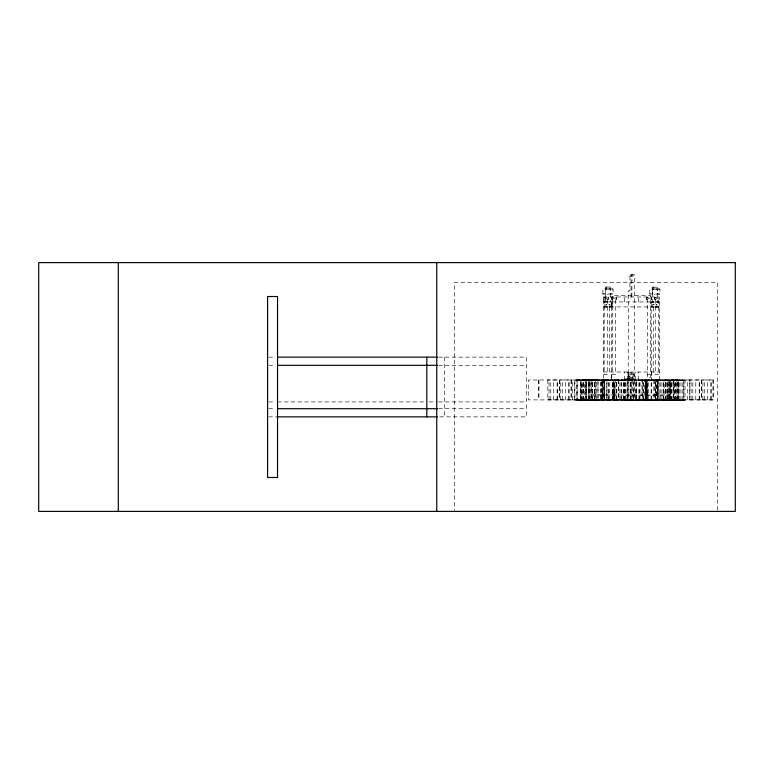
<?xml version="1.0" encoding="UTF-8"?>
<svg xmlns="http://www.w3.org/2000/svg" width="774" height="774" viewBox="0 0 774 774"><rect width="100%" height="100%" fill="white"/><g stroke="black" fill="none" stroke-linecap="round" stroke-linejoin="round"><path stroke-width="0.58" stroke-dasharray="3.87 2.9" d="M579.242 400.003L574.898 399.955L574.918 380.053L579.823 380.082M580.79 380.053L580.771 399.955L580.713 379.995M581.419 399.984L581.438 380.082M583.199 400.042L581.69 400.032L581.709 380.131L583.973 380.121M584.389 399.906L582.861 399.897L582.88 379.995L584.486 379.995L584.418 399.897L586.634 399.955L604.436 399.897L604.455 379.995L602.327 379.976L602.307 399.877L604.436 399.897M583.47 399.926L583.48 380.024L582.967 379.995L585.125 380.073M585.376 400.023L585.396 380.121L589.875 380.024L604.455 379.995L604.388 399.897M584.476 380.082L585.608 380.082L585.647 399.984L589.856 399.926L589.875 380.024L585.666 380.005L586.653 380.053L586.634 399.955L585.589 399.984M631.961 400.129L586.363 399.984L586.653 380.053M588.53 399.926L588.55 380.024M584.457 399.984L588.714 400.013L588.753 380.111L623.225 380.228L623.205 400.129L627.521 400.168M588.714 400.013L589.082 380.111L585.608 380.082M589.333 399.897L589.353 379.995M590.194 400.081L590.485 380.16L594.664 380.15L594.635 400.052L590.107 400.071L594.635 400.052M591.491 399.877L591.868 379.976L591.491 399.877L595.806 399.906L595.825 380.005L591.51 379.976M592.371 400.061L592.4 380.16M594.306 399.906L594.326 380.005M594.558 400.042L594.577 380.14L592.516 380.005M597.963 399.887L597.983 379.986L598.031 399.887M613.143 400.11L612.224 400.11L612.244 380.198L600.827 380.198L601.437 380.208L601.408 400.11L600.808 400.1L600.827 380.198L591.22 380.14M601.93 400.1L601.949 380.189M602.511 399.897L602.53 379.995M602.936 400.081L602.472 380.179L602.453 400.081L612.466 399.897M584.206 400.003L603.062 400.09L602.994 380.179M604.107 379.995L604.088 399.897L602.395 399.897M608.78 399.887L608.799 379.976M612.582 399.897L612.602 379.995M613.037 400.129L613.105 380.208L613.772 380.218L613.753 400.119L613.037 400.129L613.753 400.119M613.395 400.129L613.414 380.218M673.09 380.218L614.15 379.995L614.121 399.897L629.688 399.887M615.253 399.887L614.556 399.877L614.585 379.976L615.272 379.986L614.895 399.897M656.304 400.129L614.566 400.148L614.595 380.237M616.82 399.868L616.849 379.966M621.029 399.887L621.058 379.986M623.844 399.897L623.863 379.995M624.366 400.129L624.395 380.228M625.237 399.906L625.266 380.005L629.707 379.986M625.992 400.148L626.011 380.247M632.484 380.257L632.464 400.158L631.332 400.168L628.778 400.168L628.798 380.266M655.191 380.034L657.6 380.276L657.581 400.177L633.809 399.897L633.916 379.995L631.129 379.986L631.11 399.887L632.784 400.023M614.15 379.995L634.661 380.237L634.641 400.139L632.464 400.158M635.512 399.916L635.531 380.015M636.044 400.148L636.064 380.247M638.85 400.158L638.879 380.257M665.601 400.148L664.073 400.139L664.102 380.237L668.417 380.266L668.388 400.168L634.641 400.139L643.059 400.177L643.088 380.276L672.354 380.131M643.726 380.005L645.342 380.005L645.322 400.168L644.626 400.158L644.655 380.257L645.352 380.266L644.655 380.257M645.787 380.247L645.758 400.148L643.059 400.177M646.126 399.926L646.155 380.024L646.87 380.015L646.841 399.916L646.213 399.935L647.654 399.945L647.683 380.034L645.342 380.005L645.303 399.887L646.232 399.916M646.484 399.926L646.513 380.024M647.296 400.148L647.325 380.247M651.108 400.168L651.128 380.266M655.443 400.148L655.472 380.247L655.443 400.148L657.494 400.168L656.449 400.187L656.478 380.286L657.61 380.276M672.325 400.032L656.903 399.964L656.845 380.053L659.109 380.044L659.08 399.945L667.381 400.139M656.845 380.053L657.455 380.063L657.426 399.964L643.697 399.906M657.948 399.955L657.977 380.053M666.637 400.11L669.694 400.071L669.704 395.088L590.194 395.001L619.132 394.933M549.018 399.887L549.047 379.986M550.749 399.887L550.778 379.986M553.681 399.887L553.71 379.986M557.106 399.897L557.135 379.995M557.232 399.897L557.261 379.995M560.763 399.897L560.792 379.995M562.495 399.906L562.524 380.005M565.426 399.906L565.455 380.005M568.851 399.916L568.88 380.015M568.977 399.916L569.006 380.015M572.586 399.887L572.625 379.986M574.327 399.887L574.356 379.986M578.401 380.082L576.495 380.092L576.475 399.994L577.249 399.994L577.288 379.986M580.81 399.897L580.839 379.995M582.841 399.897L582.87 379.995M583.228 399.887L583.257 379.986M586.15 399.897L586.189 379.995M589.082 399.897L589.111 379.995M592.507 399.906L592.545 380.005M592.642 399.906L592.671 380.005M594.664 399.906L594.693 380.005M595.1 399.877L595.129 379.976M596.29 399.887L596.319 379.986M600.953 399.887L600.982 379.986M602.888 293.956L602.898 288.973L605.432 288.983L605.423 293.956L602.888 293.956L613.037 293.965L613.047 288.992L602.898 288.973M603.478 299.422L603.478 297.429L608.112 297.439L608.103 299.432M605.539 306.891L604.213 306.891L604.223 301.908L611.683 301.928L611.673 306.901L608.974 306.901M604.242 299.422L604.136 374.461L607.222 374.461L607.338 299.432M604.513 297.439L604.513 298.183L607.077 298.183L607.077 297.439M604.513 399.897L604.542 379.995M605.655 301.918L606.332 301.918L605.655 301.918L605.684 287.086L610.26 287.096L610.231 301.918L609.564 301.918M605.79 299.432L605.8 296.935M606.739 306.891L605.916 306.891L605.916 304.405L607.116 304.405M608.035 399.897L608.074 379.995M608.287 296.945L608.277 299.432L603.401 299.422M609.38 371.975L609.477 306.901M609.777 399.906L609.806 380.005L612.486 379.995M608.77 306.891L609.97 306.901L609.97 304.405L605.916 304.405M611.654 306.901L611.315 379.947L611.383 371.984M611.547 306.901L611.489 301.928L610.541 301.918M611.499 296.945L611.499 299.432L616.472 299.441L616.472 296.955M611.673 299.432L611.683 297.448L616.288 297.458L616.288 299.441M612.437 299.441L612.321 374.471L615.417 374.481L615.524 299.441M612.447 306.901L612.466 295.358L650.479 295.416L650.373 377.519L647.287 377.509L647.412 299.49M612.698 399.906L612.737 380.005M615.407 297.448L615.398 298.203L612.563 298.193M616.133 399.916L616.162 380.015M616.259 399.916L616.288 380.015M618.32 380.015L618.291 399.916L606.845 399.897L606.874 379.995L623.225 380.228M618.707 379.976L618.678 399.877L641.946 399.906L641.975 380.005M619.868 399.887L619.897 379.986M621.609 399.887L621.638 379.986M624.376 379.966L624.395 372.004M624.502 301.947L624.512 295.378M624.531 399.887L624.56 379.986M627.308 379.966L627.317 372.004M628.091 399.897L628.12 379.995M628.14 372.004L628.13 379.144L634.448 379.154M628.207 379.966L628.343 290.85L629.91 290.86L629.939 274.441L634.012 274.441L634.641 275.941L634.477 379.976M630.123 399.897L630.152 379.995M630.5 399.887L630.539 379.986M631.12 296.974L630.974 274.441M631.7 399.897L631.729 379.986M631.826 296.984L632.029 274.441M633.432 399.897L633.461 379.995M635.27 379.976L635.28 372.013M636.363 399.897L636.392 379.995M638.308 379.986L638.327 372.023M638.434 301.966L638.444 295.397M639.788 399.906L639.817 380.005M639.914 399.906L639.953 380.005L642.304 380.005M642.41 379.976L642.381 399.877L653.817 399.897L653.846 379.995M643.571 399.887L643.6 379.986M646.464 297.003L646.464 299.49L651.437 299.499L651.447 297.013M646.648 299.49L646.648 297.497L651.263 297.506L651.263 299.499M647.538 297.497L647.538 298.251L650.373 298.251M648.235 399.887L648.264 379.986M649.792 294.023L649.802 289.05L659.951 289.06L659.951 294.043L657.407 294.043L649.792 294.023L652.337 294.023L652.337 289.05L649.802 289.05M653.653 306.959L651.118 306.959L651.128 301.986L658.587 301.995L656.004 301.986M651.389 372.042L651.379 380.005L651.186 301.986M651.795 399.897L651.698 379.995M653.711 301.986L652.569 301.986L652.598 287.154L657.174 287.164L657.145 301.995L656.478 301.995M654.03 304.472L652.83 304.472L652.821 306.959L654.02 306.959L651.137 306.959M653.217 372.042L653.314 306.959M654.388 379.995L654.359 399.897L678.982 400.042M654.659 297.013L654.659 299.499L659.535 299.509M654.833 299.499L654.843 297.516L659.448 297.516M655.597 299.499L655.481 374.539L658.568 374.539L658.684 299.509M655.549 399.897L655.588 379.995M655.723 297.516L655.723 298.261L658.558 298.261L658.558 297.516M655.684 306.968L656.884 306.968L656.884 304.482L652.83 304.472M657.29 399.906L657.319 380.005M657.368 400.148L657.455 380.063L676.969 380.208L677.027 400.158L673.061 400.119M659.409 380.015L659.535 297.023L603.41 296.935L603.285 379.928L689.489 380.005L689.46 399.906L665.33 400.003L669.771 399.984L669.8 380.082L669.771 399.984M660.212 399.906L660.251 380.005M661.915 400.158L661.944 380.257M663.647 399.916L663.676 380.015M663.773 399.916L663.802 380.015M665.33 400.003L665.63 380.092M665.572 400.139L665.601 380.237M665.804 399.916L665.834 380.015M666.191 399.877L666.221 379.976M667.381 399.887L667.411 379.986M667.507 399.984L667.536 380.082M666.346 400.177L668.039 400.177L668.068 380.276L664.75 380.063M669.123 399.887L669.152 379.986M674.241 400.139L670.023 400.119L670.061 380.218L676.969 380.247M670.545 400.148L670.584 380.247M676.708 380.111L678.217 380.111L678.188 400.013L670.816 400.032L670.845 380.131L675.45 380.16M670.816 400.032L671.174 380.131M671.348 400.119L671.377 380.218M672.045 399.887L672.074 379.986M662.283 400.119L673.245 400.09L673.274 380.189L674.318 380.16M675.808 400.09L674.386 400.09L674.26 380.16M674.502 400.023L674.531 380.121M675.479 399.897L675.509 379.995M675.605 399.897L675.634 379.995M677.027 400.158L676.418 400.148L676.447 380.218M677.627 399.897L677.666 379.995M678.014 399.887L678.053 379.986M678.459 400.061L678.488 380.16M679.117 400.1L679.243 379.986M680.946 399.897L680.975 379.995M683.877 399.897L683.906 379.995M681.381 400.129L684.98 400.1L685.009 380.198L680.665 380.15M687.428 399.906L687.331 380.005M691.085 399.887L691.114 379.986M692.817 399.887L692.846 379.986M695.749 399.887L695.778 379.986M699.174 399.897L699.203 379.995M699.309 399.897L699.338 379.995M702.86 399.897L702.889 379.995M704.592 399.906L704.63 380.005M707.523 399.906L707.552 380.005M710.948 399.916L710.987 380.015M711.083 399.916L711.113 380.015M630.733 377.673C626.118 381.389 633.151 370.369 628.507 375.941C631.787 377.219 631.787 381.534 632.987 375.767M630.81 377.702C631.845 377.17 636.238 377.412 632.813 375.719C629.63 373.929 635.754 373.232 633.055 375.69M676.418 400.148L673.245 400.09L675.421 400.061M669.704 395.088L623.07 395.137M581.69 400.032L583.954 400.023M644.626 400.158L645.322 400.168M602.327 379.976L603.449 379.966L603.43 399.868L602.307 399.877M678.217 380.111L675.954 380.121M678.188 400.013L675.925 400.023M670.052 380.218L674.202 380.198M655.375 306.968L658.577 306.968M588.733 380.111L586.818 380.121M652.569 301.986L653.237 301.986M640.04 380.015L638.124 380.015M597.605 399.926L590.185 399.974L610.957 399.887M671.174 400.032L676.844 400.061M607.367 294.449L607.958 294.449M654.282 294.526L654.872 294.526M604.233 306.891L607.164 306.891L605.916 306.891M650.721 380.034L653.769 380.034M662.186 380.073L663.328 380.063M666.395 380.082L670.323 380.102M685.009 380.198L679.795 380.228M642.275 399.906L636.683 399.916L636.702 380.015L623.757 379.995M574.898 399.955L578.497 399.916M577.249 399.994L585.502 399.955M673.245 400.09L674.386 400.09M613.047 288.992L610.502 288.992L610.502 293.965L613.037 293.965M608.77 304.405L609.97 304.405M655.684 304.482L656.884 304.482M268.684 357.143L275.321 357.143M438.529 357.143L526.32 357.143L526.32 416.857L438.529 416.857M268.684 365.309L275.321 365.309M438.529 365.309L526.32 365.309M583.054 380.082L589.875 380.024M673.109 380.121L676.882 380.16M588.182 380.14L589.604 380.14M628.914 400.013L626.156 400.023L628.778 400.168M630.974 400.032L633.732 400.023L632.368 399.887M671.716 400.003L668.678 400.003M680.075 400.061L683.403 400.061L683.432 380.16L671.745 380.102M583.035 399.984L586.798 400.023M588.163 400.042L589.585 400.042M610.609 400.1L604.717 400.119M670.023 400.119L673.332 400.003M268.684 401.929L275.321 401.929M277.537 401.929L425.603 401.929M429.154 401.929L437.358 401.929M438.529 401.929L526.32 401.929M268.684 408.691L275.321 408.691M438.529 408.691L526.32 408.691M268.684 416.857L277.537 416.857M631.158 275.283L631.845 275.283M629.939 275.931L634.641 275.941M606.826 288.983L605.684 288.983L607.377 288.983M609.109 288.983L610.26 288.992L608.558 288.992M653.73 289.06L652.588 289.05L654.291 289.05M656.023 289.06L657.165 289.06L655.472 289.06M605.549 301.918L604.223 301.908M652.463 301.986L651.311 301.986L659.525 301.995M603.401 301.908L611.663 301.918M612.457 301.928L650.47 301.986M610.135 306.891L611.402 306.901M656.604 306.968L658.568 306.968M603.391 306.891L659.516 306.968M603.294 371.965L659.419 372.052M628.14 372.826L634.457 372.836M647.296 374.529L650.383 374.529M624.376 378.97L638.308 378.989M577.094 380.063L578.604 380.063M581.303 380.034L577.094 380.015L577.075 399.926L579.774 399.935M587.843 379.995L590.862 380.005M595.216 379.976L600.75 379.995M672.093 380.247L675.702 380.14M677.318 380.14L680.839 380.198M579.097 380.053L582.609 380.102M590.214 380.169L591.878 380.179M649.299 380.034L647.683 380.034L657.455 380.063M659.148 380.063L660.764 380.073M584.883 380.14L586.576 380.14M600.779 380.169L603.13 380.208M664.102 380.237L665.717 380.237M675.441 380.257L677.453 380.189M587.824 399.897L590.843 399.906M595.196 399.877L600.73 399.897M578.594 399.964L589.062 400.013M677.424 400.09L680.81 400.1M579.078 399.955L582.59 400.003M600.759 400.081L603.101 400.119M675.673 400.042L682.416 400.1M659.951 289.06L657.416 289.06L657.407 294.043L659.951 294.043M609.564 301.918L610.241 301.918M609.138 306.891L609.97 306.901M656.052 306.968L656.884 306.968M586.382 380.082L583.48 379.995M605.113 379.966L609.719 379.986M678.624 380.208L682.832 380.228L682.803 400.129L678.595 400.11M634.67 380.237L636.18 380.247M643.088 380.276L634.003 380.005M579.262 380.102L574.918 380.053M581.709 380.131L589.082 380.111M682.146 400.052L684.98 400.1M653.15 399.964L669.694 400.071M680.636 400.052L682.803 400.09M585.105 399.974L586.363 399.984M627.733 400.032L628.469 400.032M631.41 400.013L632.155 400.013M647.412 400.148L654.794 400.177M659.148 400.148L664.682 400.168M606.729 400.081L614.508 400.1M652.598 287.154L657.174 287.164M605.684 287.086L610.26 287.096M613.647 400.139L614.566 400.148M633.287 399.897L633.809 399.897M657.523 380.266L655.472 380.247M659.109 380.044L658.5 380.034L658.471 399.935L659.08 399.945L656.903 399.964M646.87 380.015L646.841 399.916M614.585 379.976L615.272 379.986M717.711 510.192L717.711 282.51L454.348 282.51L454.348 510.192M538.965 379.976L538.965 399.877M538.298 379.995L538.298 399.897M444.402 357.143L444.402 416.857M627.443 379.986L627.501 399.897L627.443 379.986M673.544 380.16L673.515 400.061L673.544 380.16M547.847 379.976L547.818 399.877L559.263 399.897L559.292 379.995L547.847 379.976M559.602 379.995L559.563 399.897L571.009 399.916L571.038 380.015L559.602 379.995M571.425 379.976L571.396 399.877L606.535 399.897L606.574 379.995L571.425 379.976M689.924 379.976L689.895 399.877L701.331 399.897L701.36 379.995L689.924 379.976M701.699 379.995L701.67 399.897L713.106 399.916L713.135 380.015L701.699 379.995M629.978 373.823C631.091 377.519 632.88 371.278 629.978 373.823M713.106 379.995L528.352 379.995L528.352 399.897L713.106 399.897L713.106 379.995M682.832 380.228L681.41 380.228L682.832 380.189M629.746 378.67A3.086 3.086 0 0 0 634.38 376A3.086 3.086 0 0 0 629.746 373.31A3.086 3.086 0 0 0 629.746 378.67"/><path stroke-width="1.16" d="M277.537 357.143L437.358 357.143M277.537 365.309L437.358 365.309M277.537 408.691L437.358 408.691M277.537 416.857L437.358 416.857M436.759 262.609L436.759 511.391M426.803 357.143L426.803 416.857M118.316 262.609L118.316 511.391M735.3 262.609L38.7 262.609L38.7 511.391L735.3 511.391L735.3 262.609M277.537 296.519L267.581 296.519L267.581 477.481L277.537 477.481L277.537 296.519"/></g></svg>
